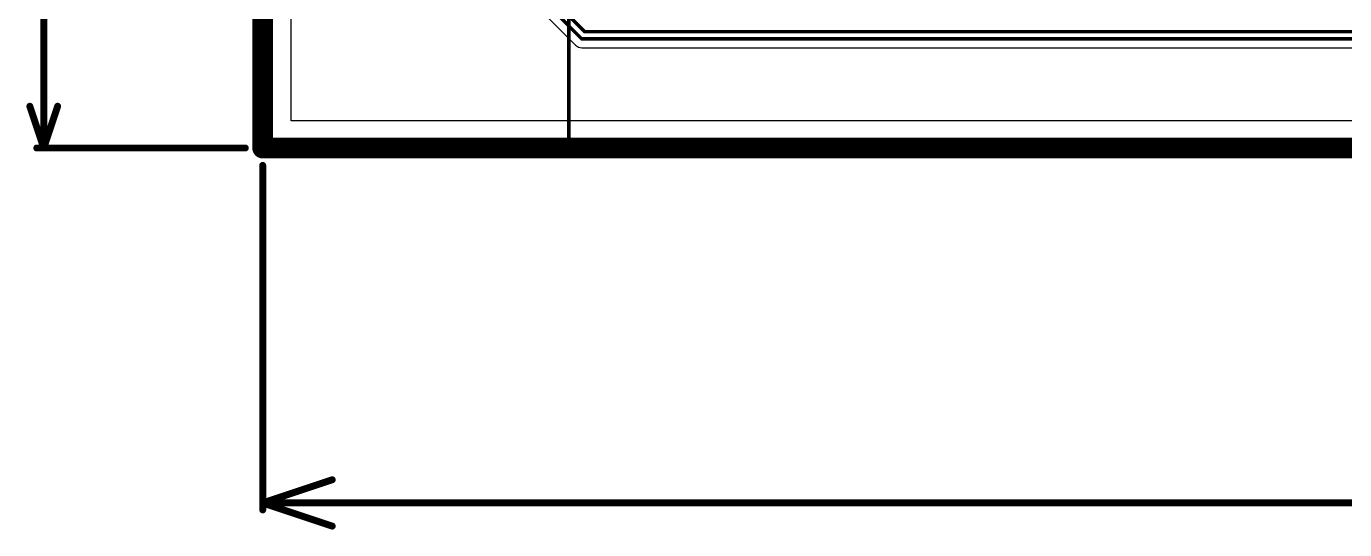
# Model space of a CAD drawing. Header units: millimetres. Extents: x -0.36 to 5.33, y -0.63 to 3.45.
# Drawn here: x -0.34 to 1.556, y -0.607 to 0.116 of the extents above; entities that cross this region are included whole.
import ezdxf

# ---------------------------------------------------------------- set-up
doc = ezdxf.new("R2010")
doc.units = ezdxf.units.MM
doc.header["$MEASUREMENT"] = 0
for name, color, linetype in [('BottomLayer', 5, 'Continuous'), ('Mechanical1', 6, 'Continuous'), ('Mechanical2', 216, 'Continuous'), ('TopLayer', 1, 'Continuous'), ('TopOverlay', 2, 'Continuous')]:
    doc.layers.add(name, color=color, linetype=linetype)

# ---------------------------------------------------------------- blocks, each defined once
blk = doc.blocks.new('1_1376430_8_1')
at = {"layer": 'TopOverlay', "const_width": 0.005}
for points in [[(-2.2185, -0.7415), (-2.2185, 0.4093)], [(-2.2185, -0.7415), (-2.2185, 0.4093)], [(-2.2185, -0.7415), (2.2185, -0.7415)], [(-2.2185, -0.7415), (2.2185, -0.7415)]]:
    blk.add_lwpolyline(points, dxfattribs=at)
at = {"layer": 'TopOverlay', "const_width": 0.0025}
blk.add_lwpolyline([(-2.2197, -0.7415, 1), (-2.2172, -0.7415, 1)], format="xyb", close=True, dxfattribs=at)
blk.add_lwpolyline([(-2.2197, -0.7415, 1), (-2.2172, -0.7415, 1)], format="xyb", close=True, dxfattribs=at)
blk.add_lwpolyline([(-2.2197, -0.7415, 1), (-2.2172, -0.7415, 1)], format="xyb", close=True, dxfattribs=at)
blk.add_lwpolyline([(-2.2197, -0.7415, 1), (-2.2172, -0.7415, 1)], format="xyb", close=True, dxfattribs=at)

msp = doc.modelspace()

# ---------------------------------------------------------------- linework, layer by layer
at = {"layer": 'BottomLayer'}
for p, q in [((0.041, -0.02), (0.041, 3.399)), ((5.275, -0.02), (0.041, -0.02))]:
    msp.add_line(p, q, dxfattribs=at)
at = {"layer": 'Mechanical1', "const_width": 0.01}
for points in [[(-0.315, -0.059), (-0.315, 1.3306)], [(-0.335, 0.001), (-0.315, -0.059)], [(-0.315, -0.059), (-0.295, 0.001)], [(-0.325, -0.059), (-0.025, -0.059)], [(0, -0.579), (0, -0.084)], [(0, -0.569), (0.1, -0.5357)], [(0, -0.569), (0.1, -0.6023)], [(0, -0.569), (2.2509, -0.569)]]:
    msp.add_lwpolyline(points, dxfattribs=at)
at = {"layer": 'Mechanical1', "const_width": 0.005}
for points in [[(-0.3375, 0.001, 1), (-0.3325, 0.001, 1)], [(-0.2975, 0.001, 1), (-0.2925, 0.001, 1)], [(-0.3275, -0.059, 1), (-0.3225, -0.059, 1)], [(-0.3175, -0.059, 1), (-0.3125, -0.059, 1)], [(-0.3175, -0.059, 1), (-0.3125, -0.059, 1)], [(-0.3175, -0.059, 1), (-0.3125, -0.059, 1)], [(-0.0275, -0.059, 1), (-0.0225, -0.059, 1)], [(-0.0025, -0.084, 1), (0.0025, -0.084, 1)], [(0.0975, -0.5357, 1), (0.1025, -0.5357, 1)], [(-0.0025, -0.569, 1), (0.0025, -0.569, 1)], [(-0.0025, -0.569, 1), (0.0025, -0.569, 1)], [(-0.0025, -0.569, 1), (0.0025, -0.569, 1)], [(-0.0025, -0.579, 1), (0.0025, -0.579, 1)], [(0.0975, -0.6023, 1), (0.1025, -0.6023, 1)]]:
    msp.add_lwpolyline(points, format="xyb", close=True, dxfattribs=at)
at = {"layer": 'Mechanical2', "const_width": 0.03}
for points in [[(0, 3.4333), (0, -0.059)], [(0, -0.059), (5.315, -0.059)]]:
    msp.add_lwpolyline(points, dxfattribs=at)
at = {"layer": 'Mechanical2', "const_width": 0.015}
msp.add_lwpolyline([(-0.0075, -0.059, 1), (0.0075, -0.059, 1)], format="xyb", close=True, dxfattribs=at)
msp.add_lwpolyline([(-0.0075, -0.059, 1), (0.0075, -0.059, 1)], format="xyb", close=True, dxfattribs=at)
at = {"layer": 'TopLayer'}
for p, q in [((0.041, -0.02), (0.041, 3.399)), ((0.1583, 0.3804), (0.4499, 0.0888)), ((0.4499, 0.0888), (0.4499, 0.0888)), ((0.4499, 0.0888), (0.454, 0.0861)), ((0.454, 0.0861), (0.4589, 0.0851)), ((0.4589, 0.0851), (3.7926, 0.0851)), ((5.276, -0.02), (0.041, -0.02))]:
    msp.add_line(p, q, dxfattribs=at)
at = {"layer": 'TopLayer', "const_width": 0.005}
for points in [[(0.1674, 0.3894), (0.4589, 0.0978)], [(0.1777, 0.3936), (0.4632, 0.1081)], [(0.4589, 0.0978), (3.7926, 0.0978)], [(0.4632, 0.1081), (3.7926, 0.1081)]]:
    msp.add_lwpolyline(points, dxfattribs=at)
at = {"layer": 'TopLayer', "const_width": 0.0025}
for points in [[(0.4576, 0.0978, 1), (0.4601, 0.0978, 1)], [(0.4576, 0.0978, 1), (0.4601, 0.0978, 1)], [(0.4619, 0.1081, 1), (0.4644, 0.1081, 1)], [(0.4619, 0.1081, 1), (0.4644, 0.1081, 1)]]:
    msp.add_lwpolyline(points, format="xyb", close=True, dxfattribs=at)

# ---------------------------------------------------------------- block references
msp.add_blockref('1_1376430_8_1', (2.6589, 0.6928))

doc.saveas('drawing.dxf')
